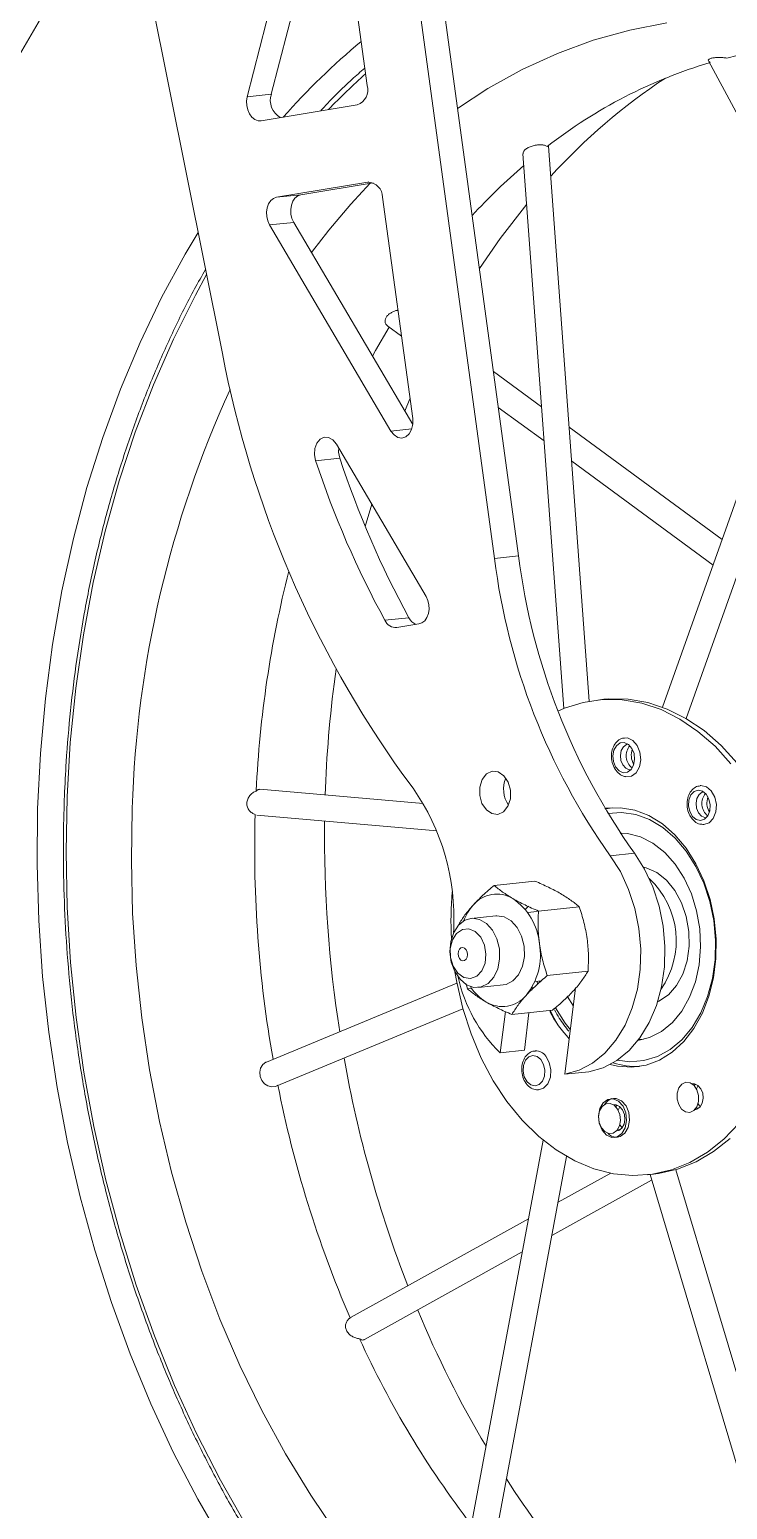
# Model space of a CAD drawing. Header units: millimetres. Extents: x -696 to 165, y -344 to 645.
# Drawn here: x -54.1 to 26.3, y -254.4 to -84 of the extents above; entities that cross this region are included whole.
import ezdxf

# ---------------------------------------------------------------- set-up
doc = ezdxf.new("R2010")
doc.units = ezdxf.units.MM

msp = doc.modelspace()

# ---------------------------------------------------------------- linework, layer by layer
at = {"color": 7, "linetype": 'Continuous', "lineweight": 15}
for p, q in [((-15.28, -36.65), (-0.53, -144.87)), ((-12.51, -36.36), (2.25, -144.58)), ((-21.61, -62.99), (-29.01, -91.69)), ((-18.94, -63.11), (-26.23, -91.39)), ((-15.18, -90.39), (-18.84, -63.54)), ((45.78, -86.03), (18.84, -162.02)), ((21.56, -163.32), (48.69, -86.81)), ((24.12, -87.57), (36.85, -111.23)), ((-27.38, -94.45), (-16.32, -92.61)), ((2.76, -98.26), (7.45, -162.17)), ((10.39, -161.31), (5.71, -97.4)), ((-15.11, -101.52), (-25.61, -103.27)), ((-14.51, -101.6), (-22.83, -102.98)), ((-25.61, -103.27), (-22.83, -102.98)), ((-9.94, -128.77), (-13.42, -103.27)), ((-23.64, -106.16), (-26.42, -106.45)), ((-26.42, -106.45), (-12.45, -130.2)), ((-23.64, -106.16), (-9.94, -129.45)), ((-12.79, -118.13), (-11.24, -119.27)), ((4.9, -127.41), (-0.64, -123.34)), ((-0.08, -127.48), (5.19, -131.34)), ((25.69, -142.69), (8.08, -129.75)), ((-8.4, -149.24), (-18.73, -131.69)), ((8.37, -133.68), (24.65, -145.64)), ((-0.53, -144.87), (2.25, -144.58)), ((12.07, -161.1), (11.37, -161.18)), ((-11.06, -169.76), (-9.9, -171.34)), ((-8.74, -173.09), (-27.56, -171.46)), ((-27.89, -174.44), (-7.18, -176.23)), ((14.13, -176.52), (14, -176.55)), ((15.59, -178.82), (12.81, -179.11)), ((4.14, -182.05), (-0.55, -182.54)), ((4.41, -185.53), (3.29, -185.65)), ((9.23, -185), (4.55, -185.49)), ((-4.57, -187.01), (-4.63, -187.02)), ((-0.35, -186.03), (-3.2, -186.33)), ((-5.23, -187.97), (-5.22, -187.58)), ((10.25, -192.43), (5.56, -192.92)), ((-4.85, -193.78), (-26.79, -202.88)), ((-2.37, -194.29), (0.48, -193.99)), ((3.82, -194.22), (3.78, -194.59)), ((4.13, -193.61), (4.92, -193.52)), ((-3.14, -194.4), (-3.62, -194.45)), ((7.58, -204.29), (8.82, -194.35)), ((8.56, -196.44), (7.85, -195.28)), ((-25.68, -205.66), (-4.16, -196.75)), ((0.73, -197.04), (0.14, -201.81)), ((6.16, -196.91), (1.48, -197.4)), ((3.45, -197.2), (2.92, -201.52)), ((16.1, -200.26), (16.62, -200.29)), ((2.92, -201.52), (0.14, -201.81)), ((10.36, -204), (7.58, -204.29)), ((13.19, -207.07), (12.84, -207.11)), ((5.09, -211.88), (-3.51, -257.95)), ((13.31, -211.58), (13.66, -211.54)), ((-0.65, -258.95), (7.79, -213.76)), ((12.86, -215.68), (6.8, -219.04)), ((17.11, -215.88), (17.8, -215.8)), ((17.39, -215.85), (37.98, -284.84)), ((41.03, -284.57), (20.36, -215.29)), ((6.09, -222.87), (17.58, -216.49)), ((3.4, -220.93), (-17.04, -232.28)), ((-15.49, -234.85), (2.68, -224.76)), ((-17.08, -232.3), (-17.27, -232.41))]:
    msp.add_line(p, q, dxfattribs=at)
at = {"color": 144, "linetype": 'Continuous', "lineweight": 0}
for p, q in [((-31.85, -121.28), (-47.76, -42.06)), ((-29.01, -91.69), (-26.23, -91.39)), ((-10.26, -126.49), (-10.85, -127.9)), ((-18.34, -133.32), (-21.12, -133.61)), ((-14.65, -138.63), (-15.4, -141.21)), ((-13.15, -152), (-10.37, -151.7)), ((-11.76, -152.84), (-9.22, -152.42)), ((15, -169.23), (15.16, -169.24)), ((-19.99, -171.31), (-20.02, -172.11)), ((23.71, -174.73), (23.87, -174.74)), ((-3.62, -194.45), (-3.8, -193.88)), ((4.47, -193.9), (4.37, -193.58)), ((13.66, -203.37), (12.79, -203.17)), ((22.46, -205.57), (22.64, -205.42)), ((13.19, -207.07), (13.51, -207.08)), ((13.44, -208.01), (13.62, -207.86)), ((13.72, -208.41), (13.93, -208.04)), ((22.94, -208.24), (22.72, -208.14)), ((13.92, -210.68), (13.7, -210.57)), ((14.18, -210.44), (13.9, -210.12))]:
    msp.add_line(p, q, dxfattribs=at)
at = {"color": 8, "linetype": 'Continuous', "lineweight": 15}
for p, q in [((-14.98, -101.51), (-15.11, -101.52)), ((-12.45, -130.2), (-10.04, -129.95)), ((4.69, -193.73), (4.64, -193.55))]:
    msp.add_line(p, q, dxfattribs=at)
at = {"color": 7, "linetype": 'Continuous', "lineweight": 15, "flags": 128}
for points in [[(-42.55, -67.97), (-45.56, -71.85), (-49.15, -76.94), (-52.55, -82.26), (-55.75, -87.79)], [(19.33, -83.19), (15.06, -84.02), (10.86, -85.19), (6.72, -86.7), (2.67, -88.56), (-1.27, -90.75), (-4.78, -93.03)], [(-22.83, -102.98), (-23.18, -103.11), (-23.5, -103.37), (-23.75, -103.73), (-23.91, -104.18), (-23.99, -104.68), (-23.97, -105.2), (-23.85, -105.7), (-23.64, -106.16)], [(-12.65, -118.22), (-14.21, -120.91), (-14.58, -121.57)], [(-9.94, -128.77), (-9.93, -129.42), (-10.07, -130.03), (-10.35, -130.52), (-10.73, -130.86), (-11.18, -131), (-11.65, -130.93), (-12.09, -130.65), (-12.45, -130.2)], [(-8.4, -149.24), (-8.2, -149.7), (-8.08, -150.2), (-8.06, -150.72), (-8.13, -151.22), (-8.3, -151.67), (-8.55, -152.04), (-8.87, -152.29), (-9.22, -152.42)], [(26.71, -168.52), (24.88, -166.51), (22.91, -164.79), (20.83, -163.38), (18.66, -162.29), (16.43, -161.55), (14.18, -161.16), (11.93, -161.13), (9.7, -161.45), (7.54, -162.13), (6.78, -162.46)], [(27.41, -168.44), (25.58, -166.43), (23.61, -164.71), (21.52, -163.3), (19.36, -162.22), (17.13, -161.48), (14.88, -161.09), (12.62, -161.06), (12.07, -161.1)], [(-0.79, -169.39), (-1.44, -169.7), (-1.94, -170.33), (-2.21, -171.2), (-2.22, -172.17), (-1.96, -173.09), (-1.46, -173.83), (-0.82, -174.27), (-0.12, -174.35), (0.53, -174.05), (1.03, -173.41), (1.31, -172.55), (1.31, -171.58), (1.05, -170.65), (0.56, -169.91), (-0.09, -169.47), (-0.79, -169.39)], [(-42.23, -173.65), (-42.34, -179.67), (-42.19, -185.72), (-41.8, -191.76), (-41.15, -197.8), (-40.25, -203.79), (-39.1, -209.72), (-37.71, -215.58), (-36.08, -221.34), (-34.22, -226.98), (-32.14, -232.49), (-29.83, -237.84), (-27.32, -243.01), (-24.6, -248), (-21.68, -252.77), (-18.59, -257.33)], [(13.97, -176.52), (14.79, -176.57), (16.29, -176.95), (17.73, -177.68), (19.08, -178.74), (20.29, -180.09), (21.33, -181.7), (22.16, -183.51), (22.76, -185.48), (23.12, -187.53), (23.21, -189.62), (23.05, -191.67), (22.62, -193.63), (21.95, -195.42), (21.06, -197.01), (19.97, -198.34), (18.72, -199.37), (17.34, -200.07), (15.99, -200.41)], [(15.59, -178.82), (16.76, -180.65), (17.71, -182.7), (18.44, -184.91), (18.9, -187.22), (19.11, -189.58), (19.05, -191.93), (18.71, -194.21), (18.12, -196.36), (17.29, -198.34), (16.23, -200.08), (14.98, -201.55), (13.55, -202.71), (12, -203.54), (10.36, -204)], [(12.81, -179.11), (13.98, -180.94), (14.93, -182.99), (15.66, -185.2), (16.12, -187.51), (16.33, -189.87), (16.27, -192.22), (15.94, -194.5), (15.34, -196.65), (14.51, -198.63), (13.45, -200.37), (12.2, -201.84), (10.77, -203.01), (9.22, -203.83), (7.58, -204.29)], [(16.64, -180.44), (16.95, -180.52), (18.16, -181.06), (19.27, -181.93), (20.24, -183.11), (21.02, -184.53), (21.57, -186.13), (21.86, -187.83), (21.89, -189.55), (21.65, -191.22), (21.16, -192.75), (20.43, -194.07), (19.5, -195.13), (18.42, -195.86), (18.27, -195.94)], [(-0.75, -187.7), (-0.24, -188.7), (0.04, -189.85), (0.07, -191.04), (-0.15, -192.16), (-0.61, -193.12), (-1.26, -193.83), (-2.04, -194.23), (-2.89, -194.28), (-3.74, -193.97), (-4.49, -193.35), (-5.1, -192.45), (-5.5, -191.36), (-5.66, -190.18), (-5.56, -189.01), (-5.22, -187.96), (-4.66, -187.11), (-3.94, -186.55), (-3.11, -186.32), (-2.25, -186.45), (-1.44, -186.92), (-0.75, -187.7)], [(-2.1, -188.51), (-1.67, -189.42), (-1.5, -190.46), (-1.6, -191.49), (-1.97, -192.38), (-2.56, -192.99), (-3.28, -193.26), (-4.04, -193.13), (-4.73, -192.64), (-5.27, -191.84), (-5.58, -190.85), (-5.62, -189.8), (-5.37, -188.82), (-4.89, -188.06), (-4.22, -187.61), (-3.47, -187.54), (-2.73, -187.85), (-2.1, -188.51)], [(-5.08, -192.49), (-4.87, -193.69), (-4.17, -196.72), (-3.22, -199.65), (-2.05, -202.44), (-0.67, -205.04), (0.91, -207.43), (2.66, -209.57), (4.57, -211.44), (6.6, -213.01), (8.72, -214.26), (10.93, -215.17), (13.17, -215.74)], [(4.81, -202.6), (4.38, -202.24), (3.89, -202.13), (3.42, -202.29), (3.04, -202.68), (2.81, -203.26), (2.77, -203.93), (2.91, -204.6), (3.23, -205.15), (3.66, -205.51), (4.15, -205.62), (4.62, -205.47), (5, -205.07), (5.23, -204.49), (5.27, -203.82), (5.13, -203.16), (4.81, -202.6)], [(13.17, -215.74), (15.43, -215.95), (17.67, -215.8), (19.87, -215.3), (21.99, -214.45), (24.01, -213.26), (25.91, -211.75), (27.65, -209.94)], [(17.8, -215.8), (18.36, -215.73), (20.56, -215.23), (22.69, -214.38), (24.71, -213.19), (26.61, -211.68)]]:
    msp.add_lwpolyline(points, dxfattribs=at)
at = {"color": 144, "linetype": 'Continuous', "lineweight": 0, "flags": 128}
for points in [[(-27.38, -94.45), (-27.75, -94.45), (-28.12, -94.31), (-28.46, -94.04), (-28.74, -93.67), (-28.94, -93.21), (-29.06, -92.71), (-29.08, -92.19), (-29.01, -91.69)], [(-26.42, -106.45), (-26.63, -105.99), (-26.75, -105.49), (-26.77, -104.97), (-26.69, -104.47), (-26.53, -104.02), (-26.28, -103.66), (-25.96, -103.4), (-25.61, -103.27)], [(3.19, -104.05), (0.14, -108.01), (-2.26, -111.49)], [(-21.12, -133.61), (-21.26, -132.91), (-21.21, -132.21), (-20.98, -131.59), (-20.61, -131.14), (-20.13, -130.91), (-19.62, -130.93), (-19.13, -131.2), (-18.73, -131.69)], [(-18.46, -132.15), (-18.48, -132.62), (-18.34, -133.32)], [(14.29, -169.55), (14.78, -169.5), (15.2, -169.19), (15.5, -168.68), (15.62, -168.03), (15.55, -167.35), (15.3, -166.75), (14.91, -166.3), (14.43, -166.08), (13.94, -166.13), (13.52, -166.44), (13.23, -166.95), (13.1, -167.6), (13.17, -168.28), (13.42, -168.89), (13.82, -169.33), (14.29, -169.55)], [(14.85, -166.26), (14.7, -166.3), (14.34, -166.56), (14.08, -167), (13.98, -167.56), (14.04, -168.14), (14.25, -168.66), (14.59, -169.04), (15, -169.23)], [(14.28, -165.58), (14.8, -165.55), (15.41, -165.83), (15.91, -166.4), (16.23, -167.19), (16.32, -168.06), (16.17, -168.89), (15.79, -169.55), (15.25, -169.94), (14.62, -170.01)], [(22.27, -174.59), (22.71, -174.95), (23.2, -175.06), (23.67, -174.91), (24.05, -174.51), (24.27, -173.93), (24.32, -173.26), (24.18, -172.6), (23.86, -172.04), (23.43, -171.68), (22.94, -171.57), (22.47, -171.73), (22.09, -172.12), (21.86, -172.7), (21.82, -173.37), (21.96, -174.04), (22.27, -174.59)], [(23.56, -171.76), (23.41, -171.8), (23.04, -172.06), (22.79, -172.51), (22.69, -173.06), (22.75, -173.64), (22.96, -174.16), (23.3, -174.55), (23.71, -174.73)], [(23.18, -171.04), (23.25, -171.04), (23.88, -171.18), (24.44, -171.64), (24.84, -172.36), (25.03, -173.21), (24.97, -174.07), (24.67, -174.82), (24.19, -175.33), (23.58, -175.52), (23.52, -175.53)], [(12.18, -173.68), (12.35, -173.65), (14, -173.58), (15.65, -173.87), (17.26, -174.5), (18.81, -175.45), (20.24, -176.72), (21.54, -178.26), (22.67, -180.04), (23.6, -182.02), (24.31, -184.15), (24.78, -186.39), (25.01, -188.67), (24.98, -190.95), (24.7, -193.18), (24.18, -195.3), (23.42, -197.25), (22.45, -199), (21.29, -200.51), (19.96, -201.74), (18.5, -202.65), (16.93, -203.24), (15.31, -203.48), (13.66, -203.37), (13.66, -203.37)], [(12.23, -173.75), (12.31, -173.73), (13.06, -173.58)], [(3.43, -184.91), (3.37, -184.96), (3.03, -185.3)], [(2.89, -189.54), (2.6, -188.39), (2.09, -187.39), (1.4, -186.62), (0.59, -186.15), (-0.26, -186.03), (-0.35, -186.03)], [(-3.79, -189.96), (-3.97, -189.78), (-4.18, -189.7), (-4.38, -189.74), (-4.56, -189.89), (-4.68, -190.12), (-4.72, -190.4), (-4.68, -190.7), (-4.56, -190.95), (-4.38, -191.13), (-4.18, -191.21), (-3.97, -191.17), (-3.79, -191.03), (-3.67, -190.79), (-3.63, -190.51), (-3.67, -190.22), (-3.79, -189.96)], [(0.48, -193.99), (0.81, -193.93), (1.6, -193.53), (2.25, -192.82), (2.7, -191.85), (2.92, -190.73), (2.89, -189.54)], [(5.39, -202.2), (5.79, -202.92), (5.98, -203.77), (5.92, -204.63), (5.62, -205.38), (5.14, -205.89), (4.53, -206.08), (4.4, -206.08)], [(-26.82, -202.9), (-26.85, -202.9), (-27.21, -203.17), (-27.45, -203.57), (-27.56, -204.05), (-27.52, -204.54), (-27.33, -205), (-27.02, -205.38), (-26.63, -205.64), (-26.19, -205.75), (-25.75, -205.69), (-25.46, -205.54), (-25.46, -205.54)], [(21.06, -205.41), (20.71, -205.85), (20.52, -206.46), (20.51, -207.14), (20.69, -207.78), (21.03, -208.31), (21.48, -208.62), (21.97, -208.68), (22.43, -208.47), (22.78, -208.03), (22.98, -207.43), (22.98, -206.75), (22.8, -206.1), (22.46, -205.58), (22.01, -205.27), (21.52, -205.21), (21.06, -205.41)], [(22.55, -208.37), (22.8, -208.31), (23.16, -208.05), (23.41, -207.61), (23.52, -207.06), (23.46, -206.47), (23.24, -205.95), (22.91, -205.57), (22.5, -205.39), (22.23, -205.39)], [(22.74, -205.97), (22.81, -205.8), (22.95, -205.6)], [(13.16, -207.12), (13.77, -207.39), (14.28, -207.97), (14.6, -208.75), (14.69, -209.62), (14.53, -210.45), (14.16, -211.11), (13.61, -211.51), (12.99, -211.57), (12.38, -211.29), (11.87, -210.72), (11.55, -209.94), (11.46, -209.06), (11.62, -208.23), (11.99, -207.57), (12.54, -207.18), (13.16, -207.12)], [(12.8, -207.65), (12.31, -207.7), (11.89, -208), (11.59, -208.52), (11.47, -209.16), (11.54, -209.84), (11.79, -210.45), (12.18, -210.9), (12.66, -211.11), (13.15, -211.06), (13.57, -210.76), (13.86, -210.24), (13.98, -209.6), (13.91, -208.92), (13.66, -208.31), (13.27, -207.86), (12.8, -207.65)], [(13.53, -210.8), (13.78, -210.75), (14.14, -210.49), (14.4, -210.05), (14.5, -209.49), (14.44, -208.91), (14.23, -208.39), (13.89, -208.01), (13.48, -207.82), (13.21, -207.82)], [(13.51, -207.08), (14.12, -207.36), (14.63, -207.93), (14.95, -208.71), (15.04, -209.59), (14.88, -210.42), (14.5, -211.08), (13.96, -211.47), (13.66, -211.54)], [(23.2, -208.01), (23.09, -207.91), (22.92, -207.69)]]:
    msp.add_lwpolyline(points, dxfattribs=at)
at = {"color": 8, "linetype": 'Continuous', "lineweight": 15, "flags": 128}
for points in [[(-34.65, -107.32), (-36.15, -109.84), (-38.85, -114.8), (-41.33, -119.99), (-43.6, -125.38), (-45.64, -130.95), (-47.45, -136.69), (-49.01, -142.59), (-50.34, -148.62), (-51.42, -154.77), (-52.24, -161.01), (-52.82, -167.33), (-53.14, -173.71), (-53.2, -180.13), (-53.01, -186.57), (-52.56, -193.01), (-51.86, -199.43), (-50.9, -205.81), (-49.7, -212.14), (-48.25, -218.39), (-46.56, -224.54), (-44.64, -230.58), (-42.48, -236.48), (-40.1, -242.24), (-37.51, -247.82), (-34.7, -253.22), (-31.7, -258.42)], [(-33.67, -112.18), (-34.97, -114.56), (-37.5, -119.61), (-39.8, -124.87), (-41.89, -130.32), (-43.74, -135.95), (-45.35, -141.73), (-46.73, -147.65), (-47.86, -153.69), (-48.74, -159.83), (-49.37, -166.06), (-49.74, -172.35)], [(-49.74, -172.35), (-49.86, -178.68), (-49.73, -185.04), (-49.34, -191.4), (-48.7, -197.75), (-47.8, -204.06), (-46.66, -210.32), (-45.27, -216.5), (-43.64, -222.6), (-41.78, -228.58), (-39.69, -234.43), (-37.37, -240.14), (-34.83, -245.67), (-32.09, -251.03), (-29.15, -256.19)], [(12.53, -174.25), (14.11, -174.13), (15.74, -174.36), (17.33, -174.94), (18.86, -175.86), (20.28, -177.08), (21.56, -178.59), (22.68, -180.34), (23.59, -182.29), (24.28, -184.39), (24.73, -186.59), (24.93, -188.84), (24.88, -191.09), (24.57, -193.26), (24.02, -195.32), (23.23, -197.22), (22.24, -198.89), (21.05, -200.31), (19.71, -201.44), (18.24, -202.25), (16.67, -202.72), (15.06, -202.85), (13.63, -202.66)], [(6.74, -198.51), (6.17, -197.48), (5.93, -196.98)], [(8.22, -199.16), (7.61, -198.39), (6.5, -196.64)]]:
    msp.add_lwpolyline(points, dxfattribs=at)
at = {"color": 8, "linetype": 'Continuous', "lineweight": 15}
for centre, radius, start, end in [((36.3, -147.98), 81.54, 129.7801, 138.5794), ((37.75, -148.54), 79.75, 131.755, 136.0218)]:
    msp.add_arc(centre, radius, start, end, dxfattribs=at)
at = {"color": 7, "linetype": 'Continuous', "lineweight": 15}
for centre, radius, start, end in [((38.73, -137.25), 51.55, 82.186, 104.0153), ((40.48, -142.16), 56.76, 106.5264, 127.979), ((-16.96, -90.88), 1.85, 290.3587, 15.0976), ((48.4, -152.49), 69.79, 130.7309, 137.5432), ((42.16, -156.65), 79.2, 136.0247, 143.5986), ((-15.15, -103.25), 1.73, 359.4339, 88.4731), ((82.64, -177.4), 124.93, 155.4055, 178.2803), ((84.29, -98.82), 111, 198.2635, 208.6211), ((87.07, -98.53), 111, 198.2635, 208.6211), ((74.06, -135.54), 75.16, 187.1337, 215.4319), ((76.84, -135.24), 75.16, 187.1337, 215.4319), ((99.56, -177.67), 127.67, 165.7951, 177.2992), ((3.79, -171.43), 3.27, 157.4824, 214.4923), ((-31.26, -186.29), 26.07, 357.1612, 34.9932), ((111.05, -178.38), 139.19, 178.3518, 190.0051), ((10.62, -188.9), 9.79, 324.9741, 47.0006), ((32.05, -186.6), 37.58, 174.9122, 183.1354), ((11.95, -189.57), 17.01, 192.0007, 226.0183), ((0.38, -192.91), 3.57, 238.8351, 320.0856), ((104.16, -179.98), 132.12, 191.1551, 203.3492)]:
    msp.add_arc(centre, radius, start, end, dxfattribs=at)
at = {"color": 144, "linetype": 'Continuous', "lineweight": 0}
for centre, radius, start, end in [((57.43, -147.61), 69.54, 123.3731, 137.7469), ((-24.09, -92.12), 2.25, 161.19, 240.8986), ((88.47, -98.4), 122.47, 190.7688, 215.6412), ((-8.87, -150.95), 1.68, 206.6593, 245.334), ((-11.86, -151.44), 1.4, 203.2722, 274.1643), ((117.88, -176.66), 137.97, 172.075, 177.7795), ((16.41, -167.6), 1.77, 139.338, 232.6368), ((17.18, -167.52), 1.95, 159.6952, 212.2795), ((25.12, -173.1), 1.77, 139.338, 232.6368), ((25.92, -173.02), 1.98, 160.1373, 211.8375), ((125.12, -176.9), 145.22, 179.2983, 188.9064), ((-0.25, -187.11), 3.57, 58.8351, 140.0856), ((-2.36, -189.88), 7.04, 5.143, 55.8113), ((1.35, -188.68), 5.81, 138.369, 159.3955), ((-2.7, -190.53), 7.47, 321.2273, 9.8734), ((1.44, -191.18), 5.61, 212.333, 238.7134), ((19.2, -189.8), 15.21, 208.5141, 223.082), ((119.55, -178.11), 139.53, 190.0325, 201.2376), ((4.23, -203.01), 1.41, 34.7393, 91.9919), ((15.78, -195.31), 8.09, 251.0583, 272.8647), ((13.42, -208.49), 1.45, 106.4145, 149.9061), ((13.6, -210.1), 1.45, 222.1101, 265.5188), ((103.95, -184.4), 122.69, 202.5507, 210.7541), ((84, -189.2), 109.94, 204.4761, 217.5367), ((81.95, -198.94), 96.32, 212.6493, 229.1618)]:
    msp.add_arc(centre, radius, start, end, dxfattribs=at)
at = {"color": 7, "linetype": 'Continuous', "lineweight": 15}
for points, knots in [([(-15.45, -88.38), (-15.95, -88.82), (-17.63, -90.29), (-19.32, -91.95), (-20.47, -93.25), (-20.53, -93.31)], [0, 0, 0, 0, 0.283048, 0.963231, 1, 1, 1, 1]), ([(-33.79, -111.58), (-34.22, -112.33), (-35.52, -114.59), (-37.5, -118.58), (-39.72, -123.55), (-41.74, -128.7), (-43.55, -134), (-45.15, -139.45), (-46.54, -145.02), (-47.71, -150.71), (-48.66, -156.5), (-49.38, -162.36), (-49.83, -167.62), (-49.98, -170.92), (-50.05, -172.24)], [0, 0, 0, 0, 0.043742, 0.133451, 0.223168, 0.31289, 0.402615, 0.49234, 0.582065, 0.67179, 0.761513, 0.851234, 0.940953, 1, 1, 1, 1]), ([(14.47, -165.57), (14.39, -165.57), (14.11, -165.58), (13.66, -165.86), (13.22, -166.38), (12.96, -167.11), (12.92, -167.95), (13.13, -168.79), (13.56, -169.47), (14.07, -169.88), (14.42, -169.97), (14.56, -170)], [0, 0, 0, 0, 0.044144, 0.157999, 0.2744, 0.400741, 0.532001, 0.665267, 0.800716, 0.923119, 1, 1, 1, 1]), ([(23.18, -171.08), (23.09, -171.08), (22.78, -171.09), (22.33, -171.4), (21.9, -171.94), (21.66, -172.68), (21.64, -173.52), (21.84, -174.3), (22.12, -174.7), (22.24, -174.87)], [0, 0, 0, 0, 0.069522, 0.214658, 0.364272, 0.526641, 0.694695, 0.865199, 1, 1, 1, 1]), ([(-50.05, -172.24), (-50.08, -173.29), (-50.18, -176.34), (-50.18, -181.41), (-49.95, -187.44), (-49.5, -193.48), (-48.82, -199.49), (-47.91, -205.47), (-46.79, -211.39), (-45.45, -217.25), (-43.89, -223.02), (-42.12, -228.7), (-40.14, -234.26), (-37.96, -239.69), (-35.59, -244.97), (-33.03, -250.1), (-30.29, -255.05), (-27.37, -259.82), (-24.29, -264.38), (-21.05, -268.74), (-17.66, -272.87), (-14.13, -276.76), (-10.47, -280.41), (-6.69, -283.8), (-2.8, -286.92), (1.19, -289.77), (5.27, -292.34), (9.42, -294.61), (13.64, -296.59), (17.92, -298.27), (22.23, -299.64), (26.58, -300.71), (30.94, -301.46), (35.31, -301.9), (39.68, -302.01), (43.15, -301.9), (45.15, -301.64), (45.71, -301.57)], [0, 0, 0, 0, 0.015547, 0.045047, 0.07455, 0.104052, 0.133555, 0.163058, 0.192561, 0.222064, 0.251569, 0.281074, 0.31058, 0.340087, 0.369595, 0.399104, 0.428614, 0.458125, 0.487636, 0.517147, 0.546658, 0.576167, 0.605674, 0.635178, 0.664677, 0.694169, 0.723654, 0.75313, 0.782594, 0.812047, 0.841486, 0.870911, 0.900323, 0.929722, 0.95911, 0.988491, 1, 1, 1, 1]), ([(22.24, -174.87), (22.33, -174.98), (22.59, -175.25), (23.06, -175.51), (23.43, -175.5), (23.59, -175.5)], [0, 0, 0, 0, 0.267567, 0.691101, 1, 1, 1, 1]), ([(1.48, -197.4), (0.94, -197.17), (0.42, -196.94), (-0.57, -196.47), (-1.04, -196.22), (-1.47, -195.97)], [0, 0, 0, 0, 0.5, 0.5, 1, 1, 1, 1]), ([(3.12, -195.2), (2.95, -195.39), (2.78, -195.58), (2.47, -195.96), (2.33, -196.14), (1.93, -196.69), (1.69, -197.05), (1.48, -197.4)], [0, 0, 0, 0, 0.25, 0.25, 0.5, 0.5, 1, 1, 1, 1]), ([(6.39, -196.88), (6.57, -197.2), (7.07, -198.08), (7.66, -198.85), (8.05, -199.34)], [0, 0, 0, 0, 0.356267, 1, 1, 1, 1]), ([(4.19, -201.62), (4.15, -201.62), (3.9, -201.59), (3.46, -201.82), (2.98, -202.28), (2.67, -202.96), (2.57, -203.78), (2.71, -204.63), (3.09, -205.39), (3.65, -205.89), (4.2, -206.11), (4.5, -206.06), (4.6, -206.05)], [0, 0, 0, 0, 0.022584, 0.12921, 0.235052, 0.349173, 0.469474, 0.592058, 0.716502, 0.843247, 0.94884, 1, 1, 1, 1])]:
    msp.add_open_spline(points, degree=3, knots=knots, dxfattribs=at)
at = {"color": 144, "linetype": 'Continuous', "lineweight": 0}
for points, knots in [([(24.33, -87.74), (24.26, -87.7), (24.2, -87.67), (24.12, -87.58), (24.1, -87.54), (24.1, -87.45), (24.13, -87.41), (24.24, -87.33), (24.33, -87.29), (24.55, -87.23), (24.68, -87.21), (24.98, -87.18), (25.14, -87.17), (25.47, -87.17), (25.63, -87.17), (25.94, -87.19), (26.09, -87.21), (26.24, -87.23)], [0, 0, 0, 0, 0.125, 0.125, 0.25, 0.25, 0.375, 0.375, 0.5, 0.5, 0.625, 0.625, 0.75, 0.75, 0.875, 0.875, 1, 1, 1, 1]), ([(5.55, -97.42), (5.45, -97.37), (5.26, -97.27), (4.81, -97.21), (4.31, -97.24), (3.8, -97.36), (3.34, -97.54), (3, -97.78), (2.78, -98.03), (2.77, -98.18), (2.77, -98.25)], [0, 0, 0, 0, 0.129002, 0.258053, 0.387066, 0.51491, 0.641036, 0.765633, 0.889422, 1, 1, 1, 1]), ([(5.69, -97.41), (5.69, -97.4), (5.68, -97.37), (5.59, -97.4), (5.55, -97.42)], [0, 0, 0, 0, 0.553146, 1, 1, 1, 1]), ([(-12.65, -118.22), (-12.79, -118.12), (-13.03, -117.95), (-13.15, -117.6), (-13.1, -117.28), (-12.93, -116.97), (-12.64, -116.7), (-12.25, -116.46), (-11.9, -116.32), (-11.68, -116.28), (-11.65, -116.27)], [0, 0, 0, 0, 0.212705, 0.35052, 0.466856, 0.583611, 0.691067, 0.804577, 0.971063, 1, 1, 1, 1]), ([(-28.08, -174.37), (-28.21, -174.33), (-28.33, -174.27), (-28.56, -174.11), (-28.67, -174.02), (-28.85, -173.8), (-28.92, -173.66), (-29.02, -173.38), (-29.04, -173.22), (-29.03, -172.9), (-29, -172.74), (-28.88, -172.44), (-28.79, -172.31), (-28.59, -172.06), (-28.48, -171.96), (-28.24, -171.78), (-28.11, -171.71), (-27.97, -171.66)], [0, 0, 0, 0, 0.125, 0.125, 0.25, 0.25, 0.375, 0.375, 0.5, 0.5, 0.625, 0.625, 0.75, 0.75, 0.875, 0.875, 1, 1, 1, 1]), ([(-27.97, -171.66), (-27.89, -171.58), (-27.75, -171.46), (-27.62, -171.47), (-27.57, -171.48)], [0, 0, 0, 0, 0.616408, 1, 1, 1, 1]), ([(4.14, -182.05), (4.68, -182.27), (5.2, -182.51), (6.19, -182.98), (6.65, -183.23), (7.09, -183.48)], [0, 0, 0, 0, 0.5, 0.5, 1, 1, 1, 1]), ([(-2.99, -184.82), (-2.82, -184.63), (-2.64, -184.44), (-2.25, -184.06), (-2.06, -183.86), (-1.44, -183.29), (-1, -182.91), (-0.55, -182.54)], [0, 0, 0, 0, 0.25, 0.25, 0.5, 0.5, 1, 1, 1, 1]), ([(-0.55, -182.54), (-0.25, -182.79), (0.07, -183.04), (0.77, -183.55), (1.16, -183.8), (1.6, -184.05)], [0, 0, 0, 0, 0.5, 0.5, 1, 1, 1, 1]), ([(1.6, -184.05), (1.81, -184.18), (2.04, -184.3), (2.51, -184.55), (2.75, -184.67), (3.49, -185.03), (4.01, -185.26), (4.55, -185.49)], [0, 0, 0, 0, 0.25, 0.25, 0.5, 0.5, 1, 1, 1, 1]), ([(7.09, -183.48), (7.3, -183.6), (7.51, -183.73), (7.91, -183.98), (8.09, -184.11), (8.62, -184.49), (8.94, -184.74), (9.23, -185)], [0, 0, 0, 0, 0.25, 0.25, 0.5, 0.5, 1, 1, 1, 1]), ([(-4.63, -187.02), (-4.42, -186.66), (-4.19, -186.31), (-3.65, -185.57), (-3.34, -185.2), (-2.99, -184.82)], [0, 0, 0, 0, 0.5, 0.5, 1, 1, 1, 1]), ([(4.65, -189.25), (4.57, -188.62), (4.52, -187.98), (4.49, -186.72), (4.51, -186.1), (4.55, -185.49)], [0, 0, 0, 0, 0.5, 0.5, 1, 1, 1, 1]), ([(10.14, -188.67), (10.06, -188.04), (9.93, -187.41), (9.62, -186.18), (9.44, -185.59), (9.23, -185)], [0, 0, 0, 0, 0.5, 0.5, 1, 1, 1, 1]), ([(10.25, -192.43), (10.29, -191.81), (10.31, -191.18), (10.28, -189.93), (10.23, -189.3), (10.14, -188.67)], [0, 0, 0, 0, 0.5, 0.5, 1, 1, 1, 1]), ([(5.56, -192.92), (5.36, -192.33), (5.17, -191.72), (4.86, -190.5), (4.74, -189.88), (4.65, -189.25)], [0, 0, 0, 0, 0.5, 0.5, 1, 1, 1, 1]), ([(10.25, -192.43), (10.04, -192.78), (9.8, -193.14), (9.26, -193.87), (8.96, -194.25), (8.61, -194.63)], [0, 0, 0, 0, 0.5, 0.5, 1, 1, 1, 1]), ([(5.56, -192.92), (5.11, -193.3), (4.67, -193.68), (3.85, -194.44), (3.47, -194.82), (3.12, -195.2)], [0, 0, 0, 0, 0.5, 0.5, 1, 1, 1, 1]), ([(-1.47, -195.97), (-1.69, -195.84), (-1.9, -195.72), (-2.29, -195.46), (-2.48, -195.34), (-3.01, -194.96), (-3.32, -194.7), (-3.62, -194.45)], [0, 0, 0, 0, 0.25, 0.25, 0.5, 0.5, 1, 1, 1, 1]), ([(8.61, -194.63), (8.44, -194.82), (8.25, -195.01), (7.87, -195.39), (7.67, -195.58), (7.06, -196.15), (6.62, -196.53), (6.16, -196.91)], [0, 0, 0, 0, 0.25, 0.25, 0.5, 0.5, 1, 1, 1, 1]), ([(-16.06, -234.75), (-16.21, -234.73), (-16.36, -234.7), (-16.65, -234.61), (-16.79, -234.55), (-17.07, -234.39), (-17.2, -234.29), (-17.42, -234.06), (-17.51, -233.92), (-17.64, -233.64), (-17.67, -233.49), (-17.68, -233.21), (-17.66, -233.07), (-17.57, -232.82), (-17.5, -232.71), (-17.34, -232.51), (-17.24, -232.42), (-17.14, -232.35)], [0, 0, 0, 0, 0.125, 0.125, 0.25, 0.25, 0.375, 0.375, 0.5, 0.5, 0.625, 0.625, 0.75, 0.75, 0.875, 0.875, 1, 1, 1, 1]), ([(-15.5, -234.83), (-15.52, -234.85), (-15.6, -234.92), (-15.8, -234.89), (-15.98, -234.79), (-16.06, -234.75)], [0, 0, 0, 0, 0.1867242, 0.6545115, 1, 1, 1, 1])]:
    msp.add_open_spline(points, degree=3, knots=knots, dxfattribs=at)

doc.saveas('drawing.dxf')
